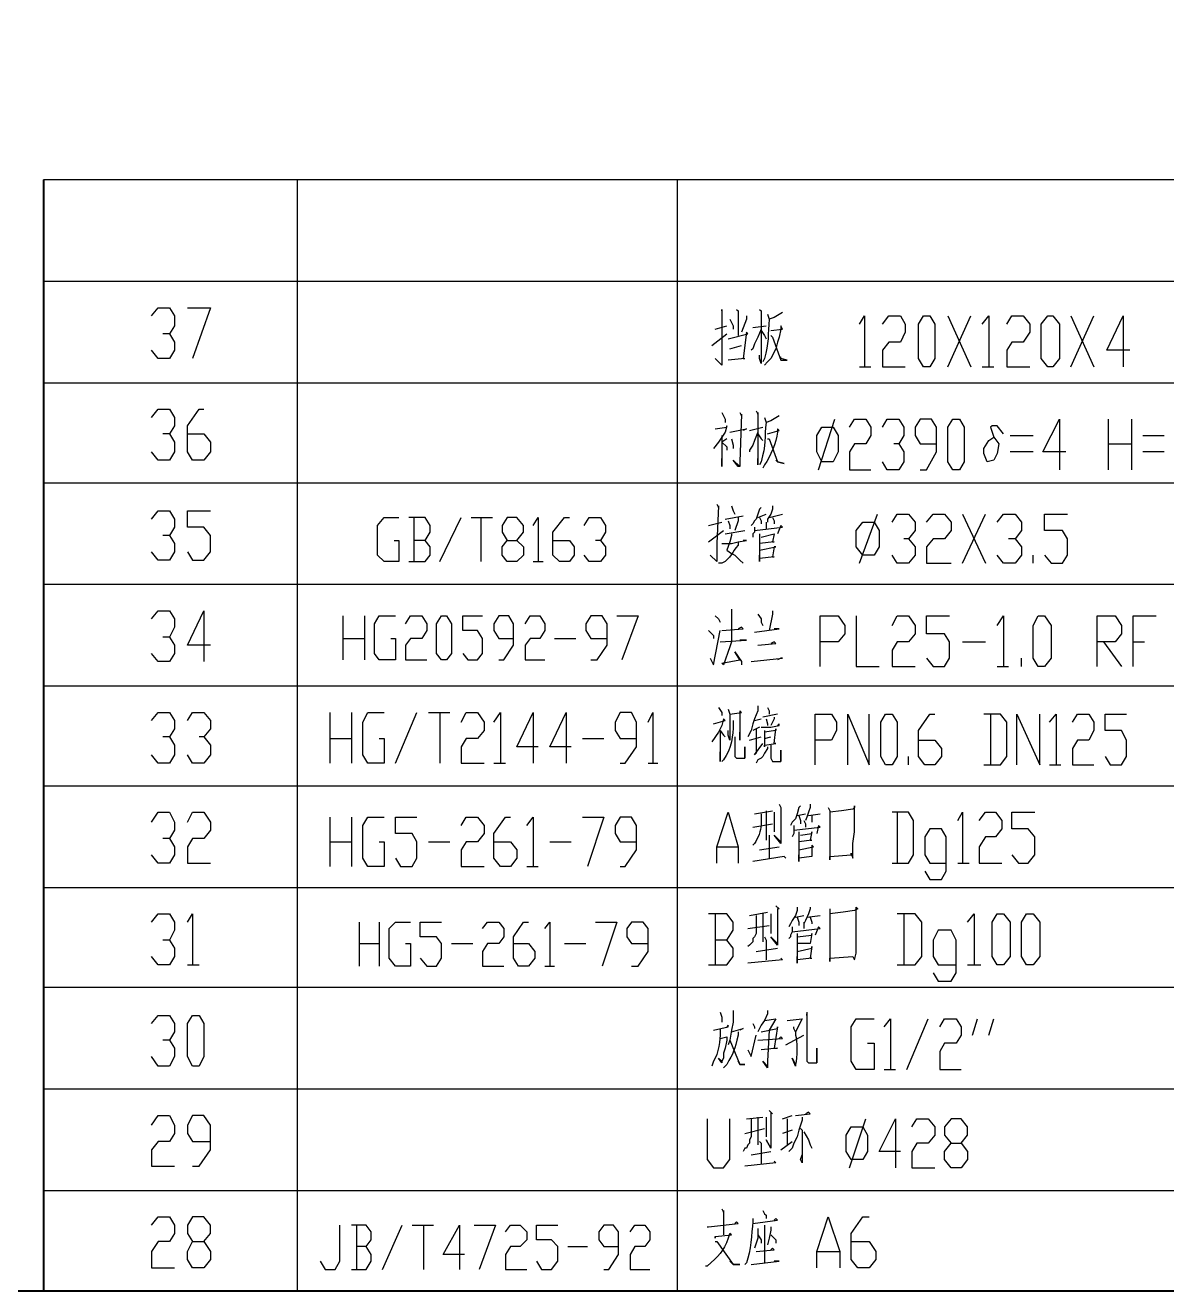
# Model space of a CAD drawing. Header units: millimetres. Extents: x 0 to 822, y 14 to 1153.
# Drawn here: x 317 to 442.4, y 14.7 to 153.8 of the extents above; entities that cross this region are included whole.
import ezdxf

# ---------------------------------------------------------------- set-up
doc = ezdxf.new("R2010")
doc.units = ezdxf.units.MM
doc.layers.add('1', color=7, linetype='Continuous')

msp = doc.modelspace()

# ---------------------------------------------------------------- linework, layer by layer
at = {"layer": '1', "color": 0, "lineweight": 40}
for points in [[(43.56, 14.721732), (819, 14.721732), (819, 1153.221732), (43.56, 1153.221732), (43.56, 14.721732)], [(318.96, 136.761732), (318.96, 125.601732)], [(318.96, 125.601732), (318.96, 114.441732)], [(318.96, 114.441732), (318.96, 103.461732)], [(318.96, 103.461732), (318.96, 92.301732)], [(318.96, 92.301732), (318.96, 81.141732)], [(318.96, 81.141732), (318.96, 70.161732)], [(318.96, 70.161732), (318.96, 59.001732)], [(318.96, 59.001732), (318.96, 48.021732)], [(318.96, 48.021732), (318.96, 36.861732)], [(318.96, 36.861732), (318.96, 25.701732)], [(318.96, 25.701732), (318.96, 14.721732)]]:
    msp.add_lwpolyline(points, dxfattribs=at)
at = {"layer": '1', "color": 0, "lineweight": 25}
for points in [[(568.98, 136.761732), (318.96, 136.761732)], [(346.86, 125.601732), (346.86, 136.761732)], [(388.62, 125.601732), (388.62, 136.761732)], [(568.98, 125.601732), (318.96, 125.601732)], [(568.98, 125.601732), (318.96, 125.601732)], [(346.86, 114.441732), (346.86, 125.601732)], [(388.62, 114.441732), (388.62, 125.601732)], [(330.84, 121.821732), (331.56, 122.721732), (332.82, 122.721732), (333.36, 121.821732), (333.36, 120.741732), (332.82, 119.841732), (332.1, 119.841732)], [(334.8, 122.721732), (337.32, 122.721732), (335.34, 117.141732)], [(393.48, 122.541732), (393.48, 122.361732), (393.48, 122.541732), (393.48, 116.781732), (393.48, 116.601732), (393.48, 116.421732), (392.76, 117.141732), (393.3, 116.601732)], [(395.1, 122.541732), (395.28, 122.361732), (395.28, 122.361732), (395.28, 119.661732)], [(397.62, 122.541732), (397.8, 122.361732), (397.8, 122.361732), (397.8, 116.601732), (397.62, 117.141732), (397.62, 117.501732)], [(394.38, 121.461732), (394.74, 120.741732), (394.74, 120.381732)], [(396.18, 121.821732), (396.18, 121.461732), (395.64, 120.021732)], [(400.14, 122.181732), (399.24, 121.641732), (398.7, 121.461732)], [(408.6, 120.921732), (409.14, 121.821732), (409.14, 116.241732)], [(411.12, 120.921732), (411.84, 121.821732), (413.1, 121.821732), (413.64, 120.921732), (413.64, 120.021732), (413.1, 118.941732), (411.84, 118.941732), (411.12, 118.041732), (411.12, 116.241732), (413.64, 116.241732)], [(415.62, 116.241732), (415.08, 117.141732), (415.08, 120.921732), (415.62, 121.821732), (416.34, 121.821732), (416.88, 120.921732), (416.88, 117.141732), (416.34, 116.241732), (415.62, 116.241732)], [(418.32, 116.241732), (420.84, 121.821732)], [(418.32, 121.821732), (420.84, 116.241732)], [(422.1, 120.921732), (422.82, 121.821732), (422.82, 116.241732)], [(424.8, 120.921732), (425.34, 121.821732), (426.6, 121.821732), (427.32, 120.921732), (427.32, 120.021732), (426.6, 118.941732), (425.34, 118.941732), (424.8, 118.041732), (424.8, 116.241732), (427.32, 116.241732)], [(429.3, 116.241732), (428.58, 117.141732), (428.58, 120.921732), (429.3, 121.821732), (429.84, 121.821732), (430.56, 120.921732), (430.56, 117.141732), (429.84, 116.241732), (429.3, 116.241732)], [(431.82, 116.241732), (434.34, 121.821732)], [(431.82, 121.821732), (434.34, 116.241732)], [(438.3, 118.041732), (435.78, 118.041732), (437.58, 121.821732), (437.58, 116.241732)], [(332.82, 119.841732), (333.36, 118.941732), (333.36, 118.041732), (332.82, 117.141732), (331.56, 117.141732), (330.84, 118.041732)], [(392.4, 118.581732), (394.02, 119.841732)], [(392.76, 120.381732), (394.02, 120.741732)], [(394.2, 119.301732), (396.36, 119.841732), (396.18, 120.021732), (395.82, 117.141732), (396, 117.141732), (394.2, 116.961732)], [(397.8, 120.381732), (397.44, 119.481732), (397.08, 118.761732), (396.9, 118.221732), (396.72, 118.041732)], [(396.9, 120.561732), (398.34, 120.741732)], [(397.8, 120.201732), (398.16, 119.661732), (398.34, 119.301732)], [(398.88, 120.201732), (400.14, 120.381732), (399.96, 120.741732), (399.96, 120.381732), (399.78, 119.481732), (399.6, 118.941732), (399.42, 118.221732), (398.88, 117.141732), (398.52, 116.781732), (398.16, 116.421732)], [(398.88, 119.661732), (399.06, 119.481732), (399.96, 116.961732), (400.68, 116.961732), (399.96, 117.141732), (399.96, 117.321732)], [(394.38, 118.221732), (395.64, 118.581732)], [(408.6, 116.241732), (409.86, 116.241732)], [(422.1, 116.241732), (423.36, 116.241732)], [(568.98, 114.441732), (318.96, 114.441732)], [(568.98, 114.441732), (318.96, 114.441732)], [(346.86, 103.461732), (346.86, 114.441732)], [(388.62, 103.461732), (388.62, 114.441732)], [(330.84, 110.661732), (331.56, 111.561732), (332.82, 111.561732), (333.36, 110.661732), (333.36, 109.761732), (332.82, 108.861732), (332.1, 108.861732)], [(334.8, 108.861732), (336.6, 108.861732), (337.32, 107.961732), (337.32, 106.881732), (336.6, 105.981732), (335.34, 105.981732), (334.8, 106.881732), (334.8, 109.761732), (336.06, 111.561732), (336.6, 111.561732)], [(397.26, 111.381732), (397.44, 111.021732), (397.44, 111.201732), (397.44, 105.441732), (397.44, 105.801732), (397.44, 106.161732)], [(393.48, 111.201732), (393.66, 110.841732), (393.84, 110.481732), (393.84, 110.121732)], [(395.46, 111.201732), (395.64, 110.841732), (395.64, 111.021732), (395.46, 105.801732), (395.46, 105.441732), (395.46, 105.261732), (395.28, 105.261732), (394.74, 105.981732), (395.46, 105.261732)], [(399.78, 110.841732), (398.88, 110.301732), (398.34, 110.121732)], [(404.1, 104.901732), (405.9, 110.481732)], [(407.52, 109.581732), (408.06, 110.481732), (409.32, 110.481732), (409.86, 109.581732), (409.86, 108.681732), (409.32, 107.781732), (408.06, 107.781732), (407.52, 106.881732), (407.52, 104.901732), (409.86, 104.901732)], [(411.12, 109.581732), (411.66, 110.481732), (412.92, 110.481732), (413.46, 109.581732), (413.46, 108.681732), (412.92, 107.781732), (412.38, 107.781732)], [(415.26, 104.901732), (415.98, 104.901732), (417.06, 106.881732), (417.06, 109.581732), (416.52, 110.481732), (415.26, 110.481732), (414.72, 109.581732), (414.72, 108.681732), (415.26, 107.781732), (417.06, 107.781732)], [(418.86, 104.901732), (418.32, 105.801732), (418.32, 109.581732), (418.86, 110.481732), (419.58, 110.481732), (420.12, 109.581732), (420.12, 105.801732), (419.58, 104.901732), (418.86, 104.901732)], [(431.28, 106.881732), (428.76, 106.881732), (430.56, 110.481732), (430.56, 104.901732)], [(435.96, 104.901732), (435.96, 110.481732)], [(438.48, 110.481732), (438.48, 104.901732)], [(332.82, 108.861732), (333.36, 107.961732), (333.36, 106.881732), (332.82, 105.981732), (331.56, 105.981732), (330.84, 106.881732)], [(392.76, 109.401732), (394.02, 109.581732), (394.02, 109.761732), (393.84, 109.041732), (393.48, 108.501732), (393.12, 107.961732), (392.58, 107.241732)], [(393.48, 108.681732), (393.48, 105.261732), (393.48, 105.621732), (393.48, 106.161732)], [(394.38, 109.041732), (396.18, 109.401732), (396.18, 109.401732), (395.82, 109.221732)], [(396.54, 109.221732), (397.98, 109.581732)], [(397.44, 109.041732), (397.08, 108.141732), (396.9, 107.601732), (396.54, 107.061732), (396.54, 106.881732)], [(397.44, 108.861732), (397.8, 108.321732), (397.98, 108.141732)], [(404.46, 105.801732), (403.92, 106.881732), (403.92, 108.681732), (404.46, 109.581732), (405.72, 109.581732), (406.26, 108.681732), (406.26, 106.881732), (405.72, 105.801732), (404.46, 105.801732)], [(424.44, 108.861732), (423.72, 109.761732), (423.18, 109.761732), (423, 109.581732), (423.36, 108.501732), (423.9, 107.781732), (423.72, 106.701732), (423.36, 105.981732), (422.64, 105.801732), (422.28, 106.701732), (422.28, 107.241732), (422.82, 108.141732), (423.36, 108.501732)], [(425.16, 108.681732), (427.68, 108.681732)], [(439.74, 108.681732), (442.08, 108.681732)], [(394.02, 108.321732), (393.48, 107.961732), (394.02, 107.421732), (394.02, 107.061732)], [(394.56, 108.321732), (394.74, 107.601732), (394.74, 107.241732)], [(398.52, 108.321732), (398.7, 108.321732), (399.6, 105.801732), (400.32, 105.621732), (399.6, 105.801732), (399.42, 105.981732)], [(412.92, 107.781732), (413.46, 106.881732), (413.46, 105.801732), (412.92, 104.901732), (411.66, 104.901732), (411.12, 105.801732)], [(435.96, 107.781732), (438.48, 107.781732)], [(427.68, 106.881732), (425.16, 106.881732)], [(442.08, 106.881732), (439.74, 106.881732)], [(568.98, 103.461732), (318.96, 103.461732)], [(568.98, 103.461732), (318.96, 103.461732)], [(346.86, 92.301732), (346.86, 103.461732)], [(388.62, 92.301732), (388.62, 103.461732)], [(330.84, 99.501732), (331.56, 100.401732), (332.82, 100.401732), (333.36, 99.501732), (333.36, 98.601732), (332.82, 97.701732), (332.1, 97.701732)], [(334.8, 95.901732), (335.34, 95.001732), (336.6, 95.001732), (337.32, 95.901732), (337.32, 97.701732), (336.6, 98.601732), (334.8, 98.601732), (334.8, 100.401732), (337.32, 100.401732)], [(392.94, 101.121732), (393.12, 100.761732), (393.12, 100.941732), (392.94, 96.801732), (392.94, 95.001732), (392.94, 94.821732), (392.22, 95.541732), (392.94, 94.821732)], [(394.56, 100.941732), (394.74, 100.401732), (394.92, 100.041732)], [(397.8, 100.761732), (397.62, 100.581732), (397.44, 100.041732), (397.26, 99.501732), (397.08, 99.321732), (396.9, 98.961732), (396.72, 98.781732)], [(399.06, 100.941732), (399.06, 100.581732), (398.88, 100.041732), (398.52, 99.501732), (398.52, 99.141732)], [(357.48, 97.161732), (358.02, 97.161732), (358.02, 94.821732), (356.4, 94.821732), (355.68, 95.541732), (355.68, 98.781732), (356.4, 99.681732), (358.02, 99.681732)], [(360.9, 97.161732), (361.44, 98.061732), (361.44, 98.781732), (360.9, 99.681732), (359.1, 99.681732)], [(359.64, 99.681732), (359.64, 94.821732)], [(362.52, 94.821732), (364.86, 99.681732)], [(365.94, 99.681732), (368.28, 99.681732)], [(367.02, 99.681732), (367.02, 94.821732)], [(369.9, 94.821732), (369.36, 95.541732), (369.36, 96.441732), (369.9, 97.161732), (370.98, 97.161732), (371.7, 98.061732), (371.7, 98.781732), (370.98, 99.681732), (369.9, 99.681732), (369.36, 98.781732), (369.36, 98.061732), (369.9, 97.161732)], [(372.78, 98.781732), (373.32, 99.681732), (373.32, 94.821732)], [(374.94, 97.161732), (376.74, 97.161732), (377.28, 96.441732), (377.28, 95.541732), (376.74, 94.821732), (375.66, 94.821732), (374.94, 95.541732), (374.94, 98.061732), (376.2, 99.681732), (376.74, 99.681732)], [(378.36, 98.781732), (378.9, 99.681732), (380.16, 99.681732), (380.7, 98.781732), (380.7, 98.061732), (380.16, 97.161732), (379.62, 97.161732)], [(392.04, 98.781732), (393.48, 99.141732)], [(393.84, 99.501732), (395.82, 99.861732)], [(394.2, 99.321732), (394.38, 98.781732), (394.38, 98.421732)], [(395.28, 99.681732), (395.28, 99.321732), (394.92, 98.241732)], [(397.08, 98.241732), (400.14, 98.601732), (399.96, 98.781732), (399.6, 97.881732)], [(397.44, 99.681732), (398.34, 100.041732)], [(397.62, 99.681732), (397.8, 99.321732), (397.8, 98.961732)], [(398.34, 99.141732), (398.34, 98.781732), (398.34, 98.421732)], [(398.7, 99.681732), (400.14, 100.041732)], [(399.06, 99.681732), (399.24, 99.321732), (399.24, 98.961732)], [(408.96, 95.541732), (408.24, 96.441732), (408.24, 98.241732), (408.96, 99.141732), (410.22, 99.141732), (410.76, 98.241732), (410.76, 96.441732), (410.22, 95.541732), (408.96, 95.541732)], [(408.6, 94.641732), (410.58, 100.041732)], [(412.2, 99.141732), (412.74, 100.041732), (414, 100.041732), (414.72, 99.141732), (414.72, 98.241732), (414, 97.341732), (413.46, 97.341732)], [(415.98, 99.141732), (416.7, 100.041732), (417.96, 100.041732), (418.68, 99.141732), (418.68, 98.241732), (417.96, 97.341732), (416.7, 97.341732), (415.98, 96.441732), (415.98, 94.641732), (418.68, 94.641732)], [(419.94, 94.641732), (422.46, 100.041732)], [(419.94, 100.041732), (422.46, 94.641732)], [(423.72, 99.141732), (424.44, 100.041732), (425.7, 100.041732), (426.42, 99.141732), (426.42, 98.241732), (425.7, 97.341732), (424.98, 97.341732)], [(428.94, 95.541732), (429.66, 94.641732), (430.92, 94.641732), (431.46, 95.541732), (431.46, 97.341732), (430.92, 98.241732), (428.94, 98.241732), (428.94, 100.041732), (431.46, 100.041732)], [(332.82, 97.701732), (333.36, 96.801732), (333.36, 95.901732), (332.82, 95.001732), (331.56, 95.001732), (330.84, 95.901732)], [(392.04, 96.981732), (393.66, 98.241732)], [(393.84, 97.881732), (396, 98.241732)], [(394.56, 97.881732), (394.56, 97.701732), (394.38, 96.981732), (394.02, 96.081732), (394.56, 95.721732), (394.92, 95.541732), (395.46, 95.001732), (395.82, 94.641732)], [(397.08, 98.601732), (397.08, 98.241732), (397.08, 98.061732), (396.9, 97.881732), (396.9, 97.701732), (396.9, 97.521732)], [(397.62, 97.881732), (397.62, 94.821732), (397.62, 95.001732), (397.62, 95.541732)], [(397.8, 97.521732), (399.24, 97.881732), (399.24, 97.881732), (399.06, 96.981732), (399.24, 96.981732), (397.62, 96.801732)], [(414, 97.341732), (414.72, 96.441732), (414.72, 95.541732), (414, 94.641732), (412.74, 94.641732), (412.2, 95.541732)], [(425.7, 97.341732), (426.42, 96.441732), (426.42, 95.541732), (425.7, 94.641732), (424.44, 94.641732), (423.72, 95.541732)], [(359.1, 94.821732), (360.9, 94.821732), (361.44, 95.541732), (361.44, 96.441732), (360.9, 97.161732), (359.64, 97.161732)], [(370.98, 97.161732), (371.7, 96.441732), (371.7, 95.541732), (370.98, 94.821732), (369.9, 94.821732)], [(380.16, 97.161732), (380.7, 96.441732), (380.7, 95.541732), (380.16, 94.821732), (378.9, 94.821732), (378.36, 95.541732)], [(393.48, 96.801732), (394.56, 96.801732), (395.28, 96.981732), (396.18, 97.161732), (396, 97.161732), (395.82, 97.161732)], [(397.62, 96.081732), (399.42, 96.441732), (399.24, 96.441732), (399.06, 95.361732), (399.24, 95.361732), (397.62, 95.181732)], [(372.78, 94.821732), (373.86, 94.821732)], [(427.68, 94.641732), (427.68, 95.541732)], [(568.98, 92.301732), (318.96, 92.301732)], [(568.98, 92.301732), (318.96, 92.301732)], [(346.86, 81.141732), (346.86, 92.301732)], [(388.62, 81.141732), (388.62, 92.301732)], [(330.84, 88.521732), (331.56, 89.421732), (332.82, 89.421732), (333.36, 88.521732), (333.36, 87.621732), (332.82, 86.541732), (332.1, 86.541732)], [(337.32, 85.641732), (334.8, 85.641732), (336.6, 89.421732), (336.6, 83.841732)], [(394.56, 89.601732), (394.56, 89.241732), (394.56, 86.001732), (394.38, 85.461732), (393.66, 83.481732), (393.48, 83.661732), (395.46, 84.021732), (394.92, 84.921732), (395.64, 83.841732), (395.64, 83.481732)], [(397.44, 89.061732), (397.8, 88.521732), (397.8, 88.161732), (397.98, 87.801732)], [(399.06, 89.421732), (399.06, 89.061732), (398.7, 87.261732)], [(351.9, 84.021732), (351.9, 88.881732)], [(354.24, 88.881732), (354.24, 84.021732)], [(357.12, 86.361732), (357.66, 86.361732), (357.66, 84.021732), (355.86, 84.021732), (355.32, 84.741732), (355.32, 87.981732), (355.86, 88.881732), (357.66, 88.881732)], [(358.74, 87.981732), (359.28, 88.881732), (360.54, 88.881732), (361.08, 87.981732), (361.08, 87.261732), (360.54, 86.361732), (359.28, 86.361732), (358.74, 85.641732), (358.74, 84.021732), (361.08, 84.021732)], [(362.7, 84.021732), (362.16, 84.741732), (362.16, 87.981732), (362.7, 88.881732), (363.24, 88.881732), (363.78, 87.981732), (363.78, 84.741732), (363.24, 84.021732), (362.7, 84.021732)], [(365.04, 84.741732), (365.58, 84.021732), (366.66, 84.021732), (367.2, 84.741732), (367.2, 86.361732), (366.66, 87.261732), (365.04, 87.261732), (365.04, 88.881732), (367.2, 88.881732)], [(369, 84.021732), (369.54, 84.021732), (370.62, 85.641732), (370.62, 87.981732), (370.08, 88.881732), (369, 88.881732), (368.46, 87.981732), (368.46, 87.261732), (369, 86.361732), (370.62, 86.361732)], [(371.88, 87.981732), (372.42, 88.881732), (373.5, 88.881732), (374.04, 87.981732), (374.04, 87.261732), (373.5, 86.361732), (372.42, 86.361732), (371.88, 85.641732), (371.88, 84.021732), (374.04, 84.021732)], [(379.08, 84.021732), (379.8, 84.021732), (380.88, 85.641732), (380.88, 87.981732), (380.34, 88.881732), (379.08, 88.881732), (378.54, 87.981732), (378.54, 87.261732), (379.08, 86.361732), (380.88, 86.361732)], [(381.96, 88.881732), (384.3, 88.881732), (382.5, 84.021732)], [(392.76, 88.881732), (393.12, 88.521732), (393.3, 88.161732)], [(393.48, 87.261732), (395.82, 87.441732), (395.64, 87.621732), (395.28, 87.441732)], [(404.28, 83.301732), (404.28, 88.881732), (406.26, 88.881732), (406.98, 87.801732), (406.98, 86.901732), (406.26, 86.001732), (404.28, 86.001732)], [(408.24, 88.881732), (408.24, 83.301732), (410.76, 83.301732)], [(412.2, 87.801732), (412.74, 88.881732), (414, 88.881732), (414.72, 87.801732), (414.72, 86.901732), (414, 86.001732), (412.74, 86.001732), (412.2, 85.101732), (412.2, 83.301732), (414.72, 83.301732)], [(415.98, 84.201732), (416.7, 83.301732), (417.96, 83.301732), (418.5, 84.201732), (418.5, 86.001732), (417.96, 86.901732), (415.98, 86.901732), (415.98, 88.881732), (418.5, 88.881732)], [(423.72, 87.801732), (424.44, 88.881732), (424.44, 83.301732)], [(428.22, 83.301732), (427.68, 84.201732), (427.68, 87.801732), (428.22, 88.881732), (428.94, 88.881732), (429.66, 87.801732), (429.66, 84.201732), (428.94, 83.301732), (428.22, 83.301732)], [(434.7, 83.301732), (434.7, 88.881732), (436.68, 88.881732), (437.4, 87.801732), (437.4, 86.901732), (436.68, 86.001732), (434.7, 86.001732)], [(438.66, 83.301732), (438.66, 88.881732), (441.18, 88.881732)], [(332.82, 86.541732), (333.36, 85.641732), (333.36, 84.741732), (332.82, 83.841732), (331.56, 83.841732), (330.84, 84.741732)], [(351.9, 86.361732), (354.24, 86.361732)], [(375.12, 86.361732), (377.46, 86.361732)], [(392.04, 87.261732), (392.58, 86.721732), (392.58, 86.361732)], [(392.22, 84.201732), (392.58, 83.481732), (393.3, 87.261732)], [(397.08, 87.081732), (399.78, 87.441732), (399.6, 87.441732), (399.24, 87.441732)], [(393.3, 86.001732), (396.18, 86.181732), (396, 86.181732), (395.46, 86.181732)], [(397.44, 85.641732), (399.42, 85.821732), (399.24, 86.001732), (398.88, 85.821732)], [(419.94, 86.001732), (422.46, 86.001732)], [(435.42, 86.001732), (437.4, 83.301732)], [(438.66, 86.001732), (439.92, 86.001732)], [(396.72, 83.841732), (400.14, 84.201732), (399.96, 84.201732), (399.6, 84.021732)], [(426.42, 83.301732), (426.42, 84.201732)], [(423.72, 83.301732), (424.98, 83.301732)], [(568.98, 81.141732), (318.96, 81.141732)], [(568.98, 81.141732), (318.96, 81.141732)], [(346.86, 70.161732), (346.86, 81.141732)], [(388.62, 70.161732), (388.62, 81.141732)], [(330.84, 77.361732), (331.56, 78.261732), (332.82, 78.261732), (333.36, 77.361732), (333.36, 76.461732), (332.82, 75.561732), (332.1, 75.561732)], [(334.8, 77.361732), (335.34, 78.261732), (336.6, 78.261732), (337.32, 77.361732), (337.32, 76.461732), (336.6, 75.561732), (336.06, 75.561732)], [(350.46, 72.681732), (350.46, 78.261732)], [(352.8, 78.261732), (352.8, 72.681732)], [(355.86, 75.381732), (356.4, 75.381732), (356.4, 72.681732), (354.6, 72.681732), (354.06, 73.581732), (354.06, 77.181732), (354.6, 78.261732), (356.4, 78.261732)], [(357.66, 72.681732), (360, 78.261732)], [(361.26, 78.261732), (363.6, 78.261732)], [(362.52, 78.261732), (362.52, 72.681732)], [(364.86, 77.181732), (365.4, 78.261732), (366.66, 78.261732), (367.38, 77.181732), (367.38, 76.281732), (366.66, 75.381732), (365.4, 75.381732), (364.86, 74.481732), (364.86, 72.681732), (367.38, 72.681732)], [(368.46, 77.181732), (369.18, 78.261732), (369.18, 72.681732)], [(373.32, 74.481732), (370.98, 74.481732), (372.78, 78.261732), (372.78, 72.681732)], [(376.92, 74.481732), (374.58, 74.481732), (376.38, 78.261732), (376.38, 72.681732)], [(382.32, 72.681732), (382.86, 72.681732), (384.12, 74.481732), (384.12, 77.181732), (383.58, 78.261732), (382.32, 78.261732), (381.78, 77.181732), (381.78, 76.281732), (382.32, 75.381732), (384.12, 75.381732)], [(385.38, 77.181732), (385.92, 78.261732), (385.92, 72.681732)], [(393.12, 78.801732), (393.48, 78.261732), (393.48, 77.901732)], [(394.2, 78.621732), (394.38, 78.081732), (394.38, 75.201732), (394.2, 75.741732), (394.2, 76.281732)], [(394.38, 78.081732), (395.64, 78.261732), (395.46, 78.441732), (395.46, 75.921732), (395.46, 75.201732), (395.46, 75.561732), (395.46, 76.101732)], [(397.44, 78.981732), (397.44, 78.441732), (397.08, 77.541732), (396.9, 77.001732), (396.72, 76.281732), (396.36, 75.561732)], [(399.6, 78.081732), (397.98, 77.721732)], [(398.52, 78.801732), (398.7, 78.441732), (398.7, 78.081732)], [(403.74, 72.501732), (403.74, 78.081732), (405.54, 78.081732), (406.08, 77.181732), (406.08, 76.281732), (405.54, 75.201732), (403.74, 75.201732)], [(407.34, 72.501732), (407.34, 78.081732), (409.68, 72.501732), (409.68, 78.081732)], [(411.48, 72.501732), (410.94, 73.401732), (410.94, 77.181732), (411.48, 78.081732), (412.2, 78.081732), (412.74, 77.181732), (412.74, 73.401732), (412.2, 72.501732), (411.48, 72.501732)], [(415.08, 75.201732), (416.88, 75.201732), (417.6, 74.301732), (417.6, 73.401732), (416.88, 72.501732), (415.8, 72.501732), (415.08, 73.401732), (415.08, 76.281732), (416.34, 78.081732), (416.88, 78.081732)], [(422.28, 72.501732), (424.08, 72.501732), (424.8, 73.401732), (424.8, 77.181732), (424.08, 78.081732), (422.28, 78.081732)], [(423, 78.081732), (423, 72.501732)], [(425.88, 72.501732), (425.88, 78.081732), (428.4, 72.501732), (428.4, 78.081732)], [(429.48, 77.181732), (430.2, 78.081732), (430.2, 72.501732)], [(432, 77.181732), (432.54, 78.081732), (433.8, 78.081732), (434.34, 77.181732), (434.34, 76.281732), (433.8, 75.201732), (432.54, 75.201732), (432, 74.301732), (432, 72.501732), (434.34, 72.501732)], [(435.6, 73.401732), (436.14, 72.501732), (437.4, 72.501732), (437.94, 73.401732), (437.94, 75.201732), (437.4, 76.281732), (435.6, 76.281732), (435.6, 78.081732), (437.94, 78.081732)], [(392.58, 77.001732), (393.84, 77.361732), (393.66, 77.541732), (393.48, 76.821732), (393.12, 76.101732), (392.4, 75.021732)], [(397.62, 76.641732), (396.9, 76.281732)], [(397.08, 77.361732), (397.8, 77.541732)], [(397.8, 76.641732), (398.88, 76.641732), (399.78, 76.821732), (399.78, 77.001732), (399.6, 76.821732)], [(398.34, 77.541732), (398.52, 77.001732), (398.52, 76.821732)], [(399.24, 77.721732), (399.24, 77.541732), (398.88, 76.821732)], [(332.82, 75.561732), (333.36, 74.661732), (333.36, 73.581732), (332.82, 72.681732), (331.56, 72.681732), (330.84, 73.581732)], [(336.6, 75.561732), (337.32, 74.661732), (337.32, 73.581732), (336.6, 72.681732), (335.34, 72.681732), (334.8, 73.581732)], [(350.46, 75.381732), (352.8, 75.381732)], [(378.18, 75.381732), (380.52, 75.381732)], [(393.3, 76.281732), (393.3, 72.861732), (393.3, 73.221732), (393.3, 73.941732)], [(393.3, 76.281732), (393.66, 75.741732), (393.84, 75.561732)], [(394.92, 75.561732), (394.92, 73.401732), (394.92, 73.401732), (395.1, 73.221732), (395.1, 73.221732), (395.28, 73.221732), (396, 73.221732), (396, 73.221732), (396, 74.481732), (396, 73.221732)], [(396.54, 75.201732), (397.8, 75.561732)], [(397.26, 76.461732), (397.26, 73.761732), (397.08, 73.581732), (397.98, 74.841732)], [(398.16, 76.281732), (398.16, 75.381732), (398.16, 74.481732), (398.16, 74.661732), (399.42, 74.841732), (399.24, 74.841732), (399.42, 76.461732), (399.42, 76.281732), (398.16, 76.101732)], [(398.16, 75.381732), (398.88, 75.561732)], [(398.52, 74.481732), (398.52, 74.301732), (398.16, 73.761732), (397.98, 73.401732), (397.8, 73.221732), (397.44, 73.041732), (397.26, 72.681732)], [(398.88, 74.661732), (398.88, 74.481732), (398.88, 73.221732), (399.06, 72.861732), (399.06, 72.861732), (399.78, 72.861732), (399.78, 72.861732), (399.96, 72.861732), (399.96, 74.121732), (399.96, 72.861732)], [(368.46, 72.681732), (369.72, 72.681732)], [(385.38, 72.681732), (386.46, 72.681732)], [(414, 72.501732), (414, 73.401732)], [(429.48, 72.501732), (430.74, 72.501732)], [(568.98, 70.161732), (318.96, 70.161732)], [(568.98, 70.161732), (318.96, 70.161732)], [(346.86, 59.001732), (346.86, 70.161732)], [(388.62, 59.001732), (388.62, 70.161732)], [(399.78, 68.181732), (399.96, 67.821732), (399.96, 67.821732), (399.96, 63.861732), (399.24, 64.761732), (399.96, 64.041732)], [(403.2, 68.181732), (403.2, 67.821732), (403.02, 67.281732), (402.84, 66.741732), (402.66, 66.381732)], [(330.84, 66.201732), (331.56, 67.281732), (332.82, 67.281732), (333.36, 66.201732), (333.36, 65.301732), (332.82, 64.401732), (332.1, 64.401732)], [(334.8, 66.201732), (335.34, 67.281732), (336.6, 67.281732), (337.32, 66.201732), (337.32, 65.301732), (336.6, 64.401732), (335.34, 64.401732), (334.8, 63.501732), (334.8, 61.701732), (337.32, 61.701732)], [(350.46, 61.341732), (350.46, 66.741732)], [(352.8, 66.741732), (352.8, 61.341732)], [(355.86, 64.041732), (356.4, 64.041732), (356.4, 61.341732), (354.6, 61.341732), (354.06, 62.241732), (354.06, 65.841732), (354.6, 66.741732), (356.4, 66.741732)], [(357.66, 62.241732), (358.2, 61.341732), (359.46, 61.341732), (360, 62.241732), (360, 64.041732), (359.46, 64.941732), (357.66, 64.941732), (357.66, 66.741732), (360, 66.741732)], [(364.86, 65.841732), (365.4, 66.741732), (366.66, 66.741732), (367.38, 65.841732), (367.38, 64.941732), (366.66, 64.041732), (365.4, 64.041732), (364.86, 63.141732), (364.86, 61.341732), (367.38, 61.341732)], [(368.46, 64.041732), (370.26, 64.041732), (370.98, 63.141732), (370.98, 62.241732), (370.26, 61.341732), (369.18, 61.341732), (368.46, 62.241732), (368.46, 64.941732), (369.72, 66.741732), (370.26, 66.741732)], [(372.06, 65.841732), (372.78, 66.741732), (372.78, 61.341732)], [(378.18, 66.741732), (380.52, 66.741732), (378.72, 61.341732)], [(382.32, 61.341732), (382.86, 61.341732), (384.12, 63.141732), (384.12, 65.841732), (383.58, 66.741732), (382.32, 66.741732), (381.78, 65.841732), (381.78, 64.941732), (382.32, 64.041732), (384.12, 64.041732)], [(392.94, 61.701732), (392.94, 63.501732), (394.2, 67.281732), (395.28, 63.501732), (395.28, 61.701732)], [(397.08, 67.101732), (399.06, 67.461732)], [(398.34, 67.461732), (398.34, 64.221732)], [(399.24, 67.281732), (399.24, 65.121732)], [(402.12, 68.001732), (401.94, 67.821732), (401.76, 67.101732), (401.58, 66.561732), (401.58, 66.561732), (401.22, 66.201732), (401.04, 65.841732)], [(401.76, 66.921732), (402.66, 67.101732)], [(401.94, 66.921732), (402.12, 66.381732), (402.12, 66.021732)], [(403.02, 66.921732), (404.28, 67.101732)], [(403.38, 66.921732), (403.38, 66.381732), (403.38, 66.201732)], [(405.18, 67.821732), (405.36, 67.461732), (405.36, 62.061732), (405.36, 62.421732), (407.7, 62.601732), (407.7, 62.781732), (407.88, 62.241732), (407.88, 62.961732), (407.88, 63.861732), (408.06, 65.121732), (408.06, 68.001732), (408.06, 67.821732), (407.88, 67.641732), (406.62, 67.461732), (406.62, 67.461732), (405.36, 67.281732)], [(412.2, 61.701732), (414, 61.701732), (414.54, 62.601732), (414.54, 66.381732), (414, 67.281732), (412.2, 67.281732)], [(412.74, 67.281732), (412.74, 61.701732)], [(419.4, 66.381732), (419.94, 67.281732), (419.94, 61.701732)], [(421.74, 66.381732), (422.46, 67.281732), (423.54, 67.281732), (424.26, 66.381732), (424.26, 65.481732), (423.54, 64.581732), (422.46, 64.581732), (421.74, 63.501732), (421.74, 61.701732), (424.26, 61.701732)], [(425.34, 62.601732), (426.06, 61.701732), (427.14, 61.701732), (427.86, 62.601732), (427.86, 64.581732), (427.14, 65.481732), (425.34, 65.481732), (425.34, 67.281732), (427.86, 67.281732)], [(396.9, 65.661732), (399.06, 66.021732)], [(401.4, 65.841732), (401.4, 65.481732), (401.4, 65.301732), (401.4, 64.941732), (401.22, 64.581732)], [(401.4, 65.301732), (404.28, 65.661732), (404.1, 65.841732), (403.92, 64.941732)], [(402.48, 66.381732), (402.66, 66.021732), (402.66, 65.661732)], [(415.8, 60.801732), (416.34, 59.901732), (417.6, 59.901732), (418.14, 60.801732), (418.14, 64.581732), (417.6, 65.481732), (416.34, 65.481732), (415.8, 64.581732), (415.8, 62.601732), (416.34, 61.701732), (418.14, 61.701732)], [(332.82, 64.401732), (333.36, 63.501732), (333.36, 62.601732), (332.82, 61.701732), (331.56, 61.701732), (330.84, 62.601732)], [(350.46, 64.041732), (352.8, 64.041732)], [(361.26, 64.041732), (363.6, 64.041732)], [(374.58, 64.041732), (376.92, 64.041732)], [(398.7, 64.761732), (398.7, 64.581732), (398.7, 62.241732)], [(401.94, 65.121732), (401.94, 64.761732), (401.94, 63.681732), (401.94, 61.881732), (401.94, 62.601732)], [(402.12, 64.761732), (403.38, 64.941732), (403.38, 65.121732), (403.2, 64.221732), (403.38, 64.221732), (401.94, 64.041732)], [(392.94, 63.501732), (395.28, 63.501732)], [(397.62, 63.141732), (399.78, 63.501732)], [(401.94, 63.141732), (403.56, 63.501732), (403.38, 63.681732), (403.38, 62.421732), (403.38, 62.421732), (401.94, 62.241732)], [(372.06, 61.341732), (373.32, 61.341732)], [(400.32, 62.421732), (400.5, 62.241732), (400.32, 62.421732), (396.9, 61.881732)], [(419.4, 61.701732), (420.66, 61.701732)], [(568.98, 59.001732), (318.96, 59.001732)], [(568.98, 59.001732), (318.96, 59.001732)], [(346.86, 48.021732), (346.86, 59.001732)], [(388.62, 48.021732), (388.62, 59.001732)], [(399.42, 57.021732), (399.78, 56.661732), (399.6, 56.661732), (399.6, 52.701732), (398.88, 53.601732), (399.6, 52.881732)], [(330.84, 55.221732), (331.56, 56.121732), (332.82, 56.121732), (333.36, 55.221732), (333.36, 54.321732), (332.82, 53.241732), (332.1, 53.241732)], [(334.8, 55.221732), (335.34, 56.121732), (335.34, 50.541732)], [(394.02, 53.241732), (394.74, 54.321732), (394.74, 55.221732), (394.02, 56.121732), (392.04, 56.121732)], [(392.76, 56.121732), (392.76, 50.541732)], [(397.26, 55.941732), (397.26, 54.321732), (397.26, 53.961732), (397.08, 53.601732), (396.9, 53.421732), (396.9, 53.061732), (396.72, 52.881732), (396.54, 52.701732), (396.36, 52.521732)], [(396.54, 55.941732), (398.52, 56.301732)], [(397.98, 56.121732), (397.98, 53.061732)], [(398.88, 56.121732), (398.88, 53.961732)], [(401.76, 56.841732), (401.76, 56.481732), (401.58, 55.941732), (401.22, 55.401732), (401.22, 55.401732), (401.04, 55.041732), (400.86, 54.681732)], [(401.58, 55.761732), (402.48, 55.941732)], [(401.76, 55.761732), (401.94, 55.221732), (401.94, 54.861732)], [(403.2, 56.841732), (403.2, 56.661732), (403.02, 56.121732), (402.66, 55.401732), (402.48, 55.041732)], [(402.84, 55.761732), (404.28, 55.941732)], [(403.2, 55.761732), (403.38, 55.221732), (403.38, 55.041732)], [(405.36, 56.661732), (405.36, 56.301732), (405.36, 50.901732), (405.36, 51.261732), (407.88, 51.441732), (407.88, 51.441732), (408.06, 51.081732), (408.24, 51.801732), (408.24, 52.701732), (408.24, 53.961732), (408.24, 56.841732), (408.42, 56.661732), (408.06, 56.481732), (406.8, 56.301732), (406.8, 56.301732), (405.36, 56.121732)], [(412.74, 50.541732), (414.72, 50.541732), (415.44, 51.441732), (415.44, 55.221732), (414.72, 56.121732), (412.74, 56.121732)], [(413.46, 56.121732), (413.46, 50.541732)], [(420.48, 55.221732), (421.2, 56.121732), (421.2, 50.541732)], [(423.72, 50.541732), (423.18, 51.441732), (423.18, 55.221732), (423.72, 56.121732), (424.44, 56.121732), (425.16, 55.221732), (425.16, 51.441732), (424.44, 50.541732), (423.72, 50.541732)], [(426.96, 50.541732), (426.42, 51.441732), (426.42, 55.221732), (426.96, 56.121732), (427.68, 56.121732), (428.4, 55.221732), (428.4, 51.441732), (427.68, 50.541732), (426.96, 50.541732)], [(353.7, 50.361732), (353.7, 55.221732)], [(355.86, 55.221732), (355.86, 50.361732)], [(358.74, 52.881732), (359.28, 52.881732), (359.28, 50.361732), (357.66, 50.361732), (356.94, 51.261732), (356.94, 54.501732), (357.66, 55.221732), (359.28, 55.221732)], [(360.36, 51.261732), (361.08, 50.361732), (362.16, 50.361732), (362.7, 51.261732), (362.7, 52.881732), (362.16, 53.601732), (360.36, 53.601732), (360.36, 55.221732), (362.7, 55.221732)], [(367.2, 54.501732), (367.74, 55.221732), (369, 55.221732), (369.54, 54.501732), (369.54, 53.601732), (369, 52.881732), (367.74, 52.881732), (367.2, 51.981732), (367.2, 50.361732), (369.54, 50.361732)], [(370.62, 52.881732), (372.24, 52.881732), (372.96, 51.981732), (372.96, 51.261732), (372.24, 50.361732), (371.16, 50.361732), (370.62, 51.261732), (370.62, 53.601732), (371.7, 55.221732), (372.24, 55.221732)], [(374.04, 54.501732), (374.58, 55.221732), (374.58, 50.361732)], [(379.62, 55.221732), (381.96, 55.221732), (380.34, 50.361732)], [(383.58, 50.361732), (384.3, 50.361732), (385.38, 51.981732), (385.38, 54.501732), (384.84, 55.221732), (383.58, 55.221732), (383.04, 54.501732), (383.04, 53.601732), (383.58, 52.881732), (385.38, 52.881732)], [(396.36, 54.501732), (398.7, 54.861732)], [(401.22, 54.681732), (401.22, 54.321732), (401.22, 54.141732), (401.04, 53.781732), (401.04, 53.601732), (400.86, 53.421732)], [(401.22, 54.141732), (404.28, 54.501732), (404.1, 54.681732), (403.74, 53.781732)], [(402.48, 55.221732), (402.48, 54.861732), (402.48, 54.501732)], [(416.7, 49.641732), (417.24, 48.741732), (418.68, 48.741732), (419.22, 49.641732), (419.22, 53.241732), (418.68, 54.321732), (417.24, 54.321732), (416.7, 53.241732), (416.7, 51.441732), (417.24, 50.541732), (419.22, 50.541732)], [(332.82, 53.241732), (333.36, 52.341732), (333.36, 51.441732), (332.82, 50.541732), (331.56, 50.541732), (330.84, 51.441732)], [(353.7, 52.881732), (355.86, 52.881732)], [(363.78, 52.881732), (366.12, 52.881732)], [(376.2, 52.881732), (378.54, 52.881732)], [(392.04, 50.541732), (394.02, 50.541732), (394.74, 51.441732), (394.74, 52.341732), (394.02, 53.241732), (392.76, 53.241732)], [(398.16, 53.601732), (398.34, 53.241732), (398.34, 51.081732)], [(401.76, 53.961732), (401.76, 53.601732), (401.76, 52.521732), (401.76, 50.721732), (401.76, 51.441732)], [(401.76, 53.601732), (403.38, 53.781732), (403.38, 53.961732), (403.2, 52.881732), (403.2, 52.881732), (401.76, 52.881732)], [(397.26, 51.981732), (399.6, 52.341732)], [(401.76, 51.981732), (403.38, 52.341732), (403.38, 52.521732), (403.2, 51.261732), (403.38, 51.261732), (401.76, 51.081732)], [(334.8, 50.541732), (336.06, 50.541732)], [(374.04, 50.361732), (375.12, 50.361732)], [(399.96, 51.261732), (400.14, 51.081732), (400.14, 51.081732), (396.36, 50.721732)], [(420.48, 50.541732), (421.92, 50.541732)], [(568.98, 48.021732), (318.96, 48.021732)], [(568.98, 48.021732), (318.96, 48.021732)], [(346.86, 36.861732), (346.86, 48.021732)], [(388.62, 36.861732), (388.62, 48.021732)], [(330.84, 44.061732), (331.56, 44.961732), (332.82, 44.961732), (333.36, 44.061732), (333.36, 43.161732), (332.82, 42.261732), (332.1, 42.261732)], [(335.34, 39.381732), (334.8, 40.461732), (334.8, 44.061732), (335.34, 44.961732), (336.06, 44.961732), (336.6, 44.061732), (336.6, 40.461732), (336.06, 39.381732), (335.34, 39.381732)], [(393.3, 45.321732), (393.48, 44.781732), (393.48, 44.421732), (393.48, 44.241732)], [(394.74, 45.501732), (394.74, 45.141732), (394.74, 44.241732), (394.56, 43.341732), (394.38, 42.261732), (394.2, 41.721732)], [(398.52, 45.501732), (398.52, 45.141732), (398.16, 44.421732), (397.8, 43.881732), (397.62, 43.521732), (397.44, 43.161732)], [(398.16, 44.421732), (399.42, 44.601732), (399.42, 44.601732), (398.7, 43.341732)], [(400.68, 44.421732), (402.3, 44.601732), (402.3, 44.601732), (401.58, 43.161732), (401.4, 43.521732), (401.4, 43.701732)], [(402.84, 45.321732), (402.84, 44.961732), (402.84, 45.141732), (402.84, 40.641732), (402.84, 40.281732), (402.84, 39.921732), (402.84, 39.921732), (403.02, 39.741732), (403.2, 39.741732), (403.74, 39.741732), (403.92, 39.741732), (403.92, 39.921732), (403.92, 41.361732), (403.92, 39.741732)], [(409.5, 41.901732), (410.22, 41.901732), (410.22, 39.021732), (408.24, 39.021732), (407.7, 39.921732), (407.7, 43.701732), (408.24, 44.601732), (410.22, 44.601732)], [(411.3, 43.701732), (412.02, 44.601732), (412.02, 39.021732)], [(413.82, 39.021732), (416.16, 44.601732)], [(417.42, 43.701732), (417.96, 44.601732), (419.22, 44.601732), (419.76, 43.701732), (419.76, 42.801732), (419.22, 41.901732), (417.96, 41.901732), (417.42, 41.001732), (417.42, 39.021732), (419.76, 39.021732)], [(421.02, 42.801732), (421.56, 44.601732)], [(422.82, 42.801732), (423.36, 44.601732)], [(392.58, 43.341732), (394.2, 43.701732), (394.2, 43.881732), (394.02, 43.701732)], [(394.56, 43.161732), (395.82, 43.521732), (395.82, 43.521732), (395.46, 43.341732)], [(396.9, 44.061732), (397.08, 43.701732), (397.08, 43.521732)], [(397.8, 43.161732), (399.6, 43.521732), (399.6, 43.701732), (399.24, 41.361732), (399.42, 41.361732), (399.6, 41.361732), (397.8, 41.181732)], [(398.7, 43.341732), (398.52, 39.921732), (398.52, 39.561732), (398.52, 39.201732), (397.98, 39.921732), (398.52, 39.381732)], [(332.82, 42.261732), (333.36, 41.361732), (333.36, 40.461732), (332.82, 39.381732), (331.56, 39.381732), (330.84, 40.461732)], [(393.3, 42.441732), (394.02, 42.621732), (394.02, 42.621732), (394.02, 42.261732), (393.84, 41.361732), (393.66, 40.821732), (393.66, 40.281732), (393.48, 39.921732), (393.48, 39.741732), (393.12, 40.281732), (393.48, 39.921732), (393.48, 39.921732)], [(394.38, 42.261732), (395.46, 39.561732), (396, 39.561732), (395.46, 39.561732), (395.28, 39.921732)], [(396.36, 41.181732), (396.72, 40.461732), (397.26, 42.801732)], [(397.44, 42.261732), (400.14, 42.441732), (399.96, 42.621732), (399.78, 42.441732)], [(400.5, 41.721732), (402.48, 42.801732)], [(411.3, 39.021732), (412.56, 39.021732)], [(568.98, 36.861732), (318.96, 36.861732)], [(568.98, 36.861732), (318.96, 36.861732)], [(346.86, 25.701732), (346.86, 36.861732)], [(388.62, 25.701732), (388.62, 36.861732)], [(330.84, 32.901732), (331.56, 33.981732), (332.82, 33.981732), (333.36, 32.901732), (333.36, 32.001732), (332.82, 31.101732), (331.56, 31.101732), (330.84, 30.201732), (330.84, 28.401732), (333.36, 28.401732)], [(335.34, 28.401732), (336.06, 28.401732), (337.32, 30.201732), (337.32, 32.901732), (336.6, 33.981732), (335.34, 33.981732), (334.8, 32.901732), (334.8, 32.001732), (335.34, 31.101732), (337.32, 31.101732)], [(391.86, 33.621732), (391.86, 29.121732), (392.58, 28.221732), (393.66, 28.221732), (394.38, 29.121732), (394.38, 33.621732)], [(396.72, 33.621732), (396.72, 31.821732), (396.72, 31.641732), (396.54, 31.281732), (396.54, 30.921732), (396.36, 30.741732), (396.18, 30.381732), (396, 30.381732), (395.82, 30.021732)], [(396.18, 33.621732), (397.98, 33.801732)], [(397.44, 33.801732), (397.44, 30.741732)], [(398.7, 34.521732), (399.06, 34.161732), (398.88, 34.341732), (398.88, 30.381732), (398.34, 31.281732), (398.88, 30.381732)], [(398.34, 33.801732), (398.34, 31.641732)], [(400.14, 33.621732), (401.22, 33.981732)], [(400.68, 33.621732), (400.68, 30.741732)], [(402.3, 33.801732), (402.3, 33.441732), (401.94, 32.361732), (401.76, 31.641732), (401.4, 30.921732), (401.22, 30.381732), (400.86, 30.021732)], [(401.58, 33.981732), (403.2, 34.161732), (403.02, 34.341732), (402.66, 34.161732)], [(407.52, 28.221732), (409.32, 33.621732)], [(413.1, 30.021732), (410.76, 30.021732), (412.56, 33.621732), (412.56, 28.221732)], [(414.36, 32.721732), (414.9, 33.621732), (416.16, 33.621732), (416.88, 32.721732), (416.88, 31.821732), (416.16, 30.921732), (414.9, 30.921732), (414.36, 30.021732), (414.36, 28.221732), (416.88, 28.221732)], [(418.68, 28.221732), (417.96, 29.121732), (417.96, 30.021732), (418.68, 30.921732), (419.76, 30.921732), (420.48, 31.821732), (420.48, 32.721732), (419.76, 33.621732), (418.68, 33.621732), (417.96, 32.721732), (417.96, 31.821732), (418.68, 30.921732)], [(396, 32.001732), (398.16, 32.541732)], [(401.22, 32.361732), (400.14, 32.001732)], [(402.12, 32.541732), (402.3, 32.361732), (402.3, 28.761732), (402.12, 29.121732), (402.3, 29.661732)], [(402.48, 32.181732), (403.02, 31.281732), (403.2, 30.741732), (403.38, 30.381732)], [(407.7, 29.121732), (407.16, 30.021732), (407.16, 31.821732), (407.7, 32.721732), (408.96, 32.721732), (409.5, 31.821732), (409.5, 30.021732), (408.96, 29.121732), (407.7, 29.121732)], [(397.62, 31.101732), (397.8, 30.921732), (397.8, 28.581732)], [(399.96, 30.201732), (401.22, 31.101732)], [(419.76, 30.921732), (420.48, 30.021732), (420.48, 29.121732), (419.76, 28.221732), (418.68, 28.221732)], [(396.72, 29.661732), (398.88, 30.021732)], [(399.24, 28.941732), (399.42, 28.761732), (399.42, 28.761732), (396, 28.401732)], [(568.98, 25.701732), (318.96, 25.701732)], [(568.98, 25.701732), (318.96, 25.701732)], [(346.86, 14.721732), (346.86, 25.701732)], [(388.62, 14.721732), (388.62, 25.701732)], [(393.48, 23.721732), (393.66, 23.361732), (393.66, 23.541732), (393.66, 20.841732)], [(330.84, 21.921732), (331.56, 22.821732), (332.82, 22.821732), (333.36, 21.921732), (333.36, 21.021732), (332.82, 20.121732), (331.56, 20.121732), (330.84, 19.041732), (330.84, 17.241732), (333.36, 17.241732)], [(335.34, 17.241732), (334.8, 18.141732), (334.8, 19.041732), (335.34, 20.121732), (336.6, 20.121732), (337.32, 21.021732), (337.32, 21.921732), (336.6, 22.821732), (335.34, 22.821732), (334.8, 21.921732), (334.8, 21.021732), (335.34, 20.121732)], [(391.86, 21.741732), (392.04, 21.741732), (392.04, 21.741732), (395.28, 22.101732), (395.1, 22.281732), (394.92, 22.101732)], [(396.9, 22.101732), (399.6, 22.461732), (399.42, 22.641732), (399.24, 22.461732)], [(397.98, 23.541732), (398.16, 23.181732), (398.34, 23.001732), (398.34, 22.641732)], [(403.92, 17.241732), (403.92, 19.041732), (405.18, 22.821732), (406.44, 19.041732), (406.44, 17.241732)], [(407.7, 20.121732), (409.68, 20.121732), (410.4, 19.041732), (410.4, 18.141732), (409.68, 17.241732), (408.42, 17.241732), (407.7, 18.141732), (407.7, 21.021732), (408.96, 22.821732), (409.68, 22.821732)], [(349.38, 17.961732), (349.92, 17.061732), (351, 17.061732), (351.54, 17.961732), (351.54, 21.921732)], [(354.42, 19.581732), (354.96, 20.301732), (354.96, 21.201732), (354.42, 21.921732), (352.8, 21.921732)], [(353.34, 21.921732), (353.34, 17.061732)], [(356.22, 17.061732), (358.38, 21.921732)], [(359.46, 21.921732), (361.8, 21.921732)], [(360.72, 21.921732), (360.72, 17.061732)], [(365.22, 18.681732), (362.88, 18.681732), (364.68, 21.921732), (364.68, 17.061732)], [(366.3, 21.921732), (368.64, 21.921732), (366.84, 17.061732)], [(369.72, 21.201732), (370.26, 21.921732), (371.34, 21.921732), (372.06, 21.201732), (372.06, 20.301732), (371.34, 19.581732), (370.26, 19.581732), (369.72, 18.681732), (369.72, 17.061732), (372.06, 17.061732)], [(373.14, 17.961732), (373.68, 17.061732), (374.76, 17.061732), (375.48, 17.961732), (375.48, 19.581732), (374.76, 20.301732), (373.14, 20.301732), (373.14, 21.921732), (375.48, 21.921732)], [(380.52, 17.061732), (381.06, 17.061732), (382.14, 18.681732), (382.14, 21.201732), (381.6, 21.921732), (380.52, 21.921732), (379.98, 21.201732), (379.98, 20.301732), (380.52, 19.581732), (382.14, 19.581732)], [(383.4, 21.201732), (383.94, 21.921732), (385.02, 21.921732), (385.56, 21.201732), (385.56, 20.301732), (385.02, 19.581732), (383.94, 19.581732), (383.4, 18.681732), (383.4, 17.061732), (385.56, 17.061732)], [(397.44, 21.561732), (397.44, 21.201732), (397.44, 20.481732), (397.26, 19.941732), (397.08, 19.401732)], [(398.16, 21.921732), (398.16, 17.781732)], [(398.88, 21.741732), (398.88, 21.381732), (398.7, 20.481732), (398.52, 19.761732)], [(336.6, 20.121732), (337.32, 19.041732), (337.32, 18.141732), (336.6, 17.241732), (335.34, 17.241732)], [(352.8, 17.061732), (354.42, 17.061732), (354.96, 17.961732), (354.96, 18.681732), (354.42, 19.581732), (353.34, 19.581732)], [(376.56, 19.581732), (378.72, 19.581732)], [(392.76, 20.121732), (392.94, 20.121732), (394.74, 17.601732), (395.46, 17.601732), (395.46, 17.601732), (394.74, 17.601732), (394.38, 17.961732)], [(397.44, 20.841732), (397.8, 20.301732), (397.8, 19.941732)], [(398.88, 20.841732), (399.42, 20.301732), (399.42, 19.941732)], [(397.26, 19.041732), (399.24, 19.221732), (399.06, 19.401732), (398.88, 19.221732)], [(403.92, 19.041732), (406.44, 19.041732)], [(396.72, 17.601732), (399.78, 17.961732), (399.6, 17.961732), (399.24, 17.961732)], [(568.98, 14.721732), (318.96, 14.721732)]]:
    msp.add_lwpolyline(points, dxfattribs=at)
for points, knots in [([(398.52, 122.001732), (398.52, 122.001732), (398.7, 121.461732), (398.7, 121.461732), (398.52, 119.841732), (398.7, 118.761732), (398.16, 117.141732), (398.16, 117.141732), (397.98, 116.781732), (397.98, 116.781732)], [0, 0, 0, 0, 1, 1, 1, 2, 2, 2, 3, 3, 3, 3]), ([(398.16, 110.661732), (398.16, 110.661732), (398.34, 110.121732), (398.34, 110.121732), (398.16, 108.501732), (398.34, 107.601732), (397.8, 105.801732), (397.8, 105.801732), (397.62, 105.441732), (397.62, 105.441732)], [0, 0, 0, 0, 1, 1, 1, 2, 2, 2, 3, 3, 3, 3]), ([(398.52, 108.861732), (398.52, 108.861732), (399.78, 109.221732), (399.78, 109.221732), (399.78, 109.221732), (399.6, 109.401732), (399.6, 109.401732), (399.6, 109.401732), (399.6, 109.041732), (399.6, 109.041732), (399.42, 107.961732), (398.88, 106.341732), (398.16, 105.441732), (398.16, 105.441732), (397.98, 105.081732), (397.98, 105.081732)], [0, 0, 0, 0, 1, 1, 1, 2, 2, 2, 3, 3, 3, 4, 4, 4, 5, 5, 5, 5]), ([(395.28, 96.981732), (395.28, 96.981732), (395.28, 96.621732), (395.28, 96.621732), (394.56, 95.901732), (394.56, 95.181732), (393.48, 94.641732), (393.48, 94.641732), (393.12, 94.641732), (393.12, 94.641732)], [0, 0, 0, 0, 1, 1, 1, 2, 2, 2, 3, 3, 3, 3]), ([(394.74, 77.361732), (394.74, 77.361732), (394.74, 77.001732), (394.74, 77.001732), (394.74, 75.741732), (394.56, 74.301732), (393.66, 73.041732), (393.66, 73.041732), (393.48, 72.861732), (393.48, 72.861732)], [0, 0, 0, 0, 1, 1, 1, 2, 2, 2, 3, 3, 3, 3]), ([(397.8, 67.101732), (397.8, 67.101732), (397.8, 65.841732), (397.8, 65.841732), (397.8, 65.301732), (397.44, 64.401732), (397.08, 63.861732), (397.08, 63.861732), (396.9, 63.681732), (396.9, 63.681732)], [0, 0, 0, 0, 1, 1, 1, 2, 2, 2, 3, 3, 3, 3]), ([(393.3, 43.521732), (393.3, 43.521732), (393.3, 43.161732), (393.3, 43.161732), (393.3, 42.261732), (393.12, 40.821732), (392.58, 39.921732), (392.58, 39.921732), (392.4, 39.381732), (392.4, 39.381732)], [0, 0, 0, 0, 1, 1, 1, 2, 2, 2, 3, 3, 3, 3]), ([(395.28, 43.161732), (395.28, 43.161732), (395.28, 42.801732), (395.28, 42.801732), (394.92, 41.181732), (394.74, 40.821732), (394.02, 39.561732), (394.02, 39.561732), (393.66, 39.201732), (393.66, 39.201732)], [0, 0, 0, 0, 1, 1, 1, 2, 2, 2, 3, 3, 3, 3]), ([(401.58, 43.161732), (401.58, 43.161732), (401.58, 42.801732), (401.58, 42.801732), (401.76, 42.261732), (401.76, 40.281732), (401.58, 39.561732), (401.58, 39.561732), (401.58, 39.381732), (401.58, 39.381732), (401.58, 39.381732), (401.22, 40.281732), (401.22, 40.281732), (401.22, 40.281732), (401.58, 39.561732), (401.58, 39.561732)], [0, 0, 0, 0, 1, 1, 1, 2, 2, 2, 3, 3, 3, 4, 4, 4, 5, 5, 5, 5]), ([(396.9, 22.641732), (396.9, 22.641732), (396.9, 22.281732), (396.9, 22.281732), (396.72, 21.021732), (396.72, 19.041732), (396.18, 17.781732), (396.18, 17.781732), (396, 17.601732), (396, 17.601732)], [0, 0, 0, 0, 1, 1, 1, 2, 2, 2, 3, 3, 3, 3]), ([(392.76, 20.661732), (392.76, 20.661732), (392.76, 20.481732), (392.76, 20.481732), (392.76, 20.481732), (392.76, 20.661732), (392.76, 20.661732), (392.76, 20.661732), (394.56, 20.841732), (394.56, 20.841732), (394.56, 20.841732), (394.38, 21.021732), (394.38, 21.021732), (394.38, 21.021732), (394.2, 20.481732), (394.2, 20.481732), (393.66, 19.041732), (393.12, 18.501732), (391.86, 17.421732), (391.86, 17.421732), (391.68, 17.421732), (391.68, 17.421732)], [0, 0, 0, 0, 1, 1, 1, 2, 2, 2, 3, 3, 3, 4, 4, 4, 5, 5, 5, 6, 6, 6, 7, 7, 7, 7])]:
    msp.add_open_spline(points, degree=3, knots=knots, dxfattribs=at)

doc.saveas('drawing.dxf')
